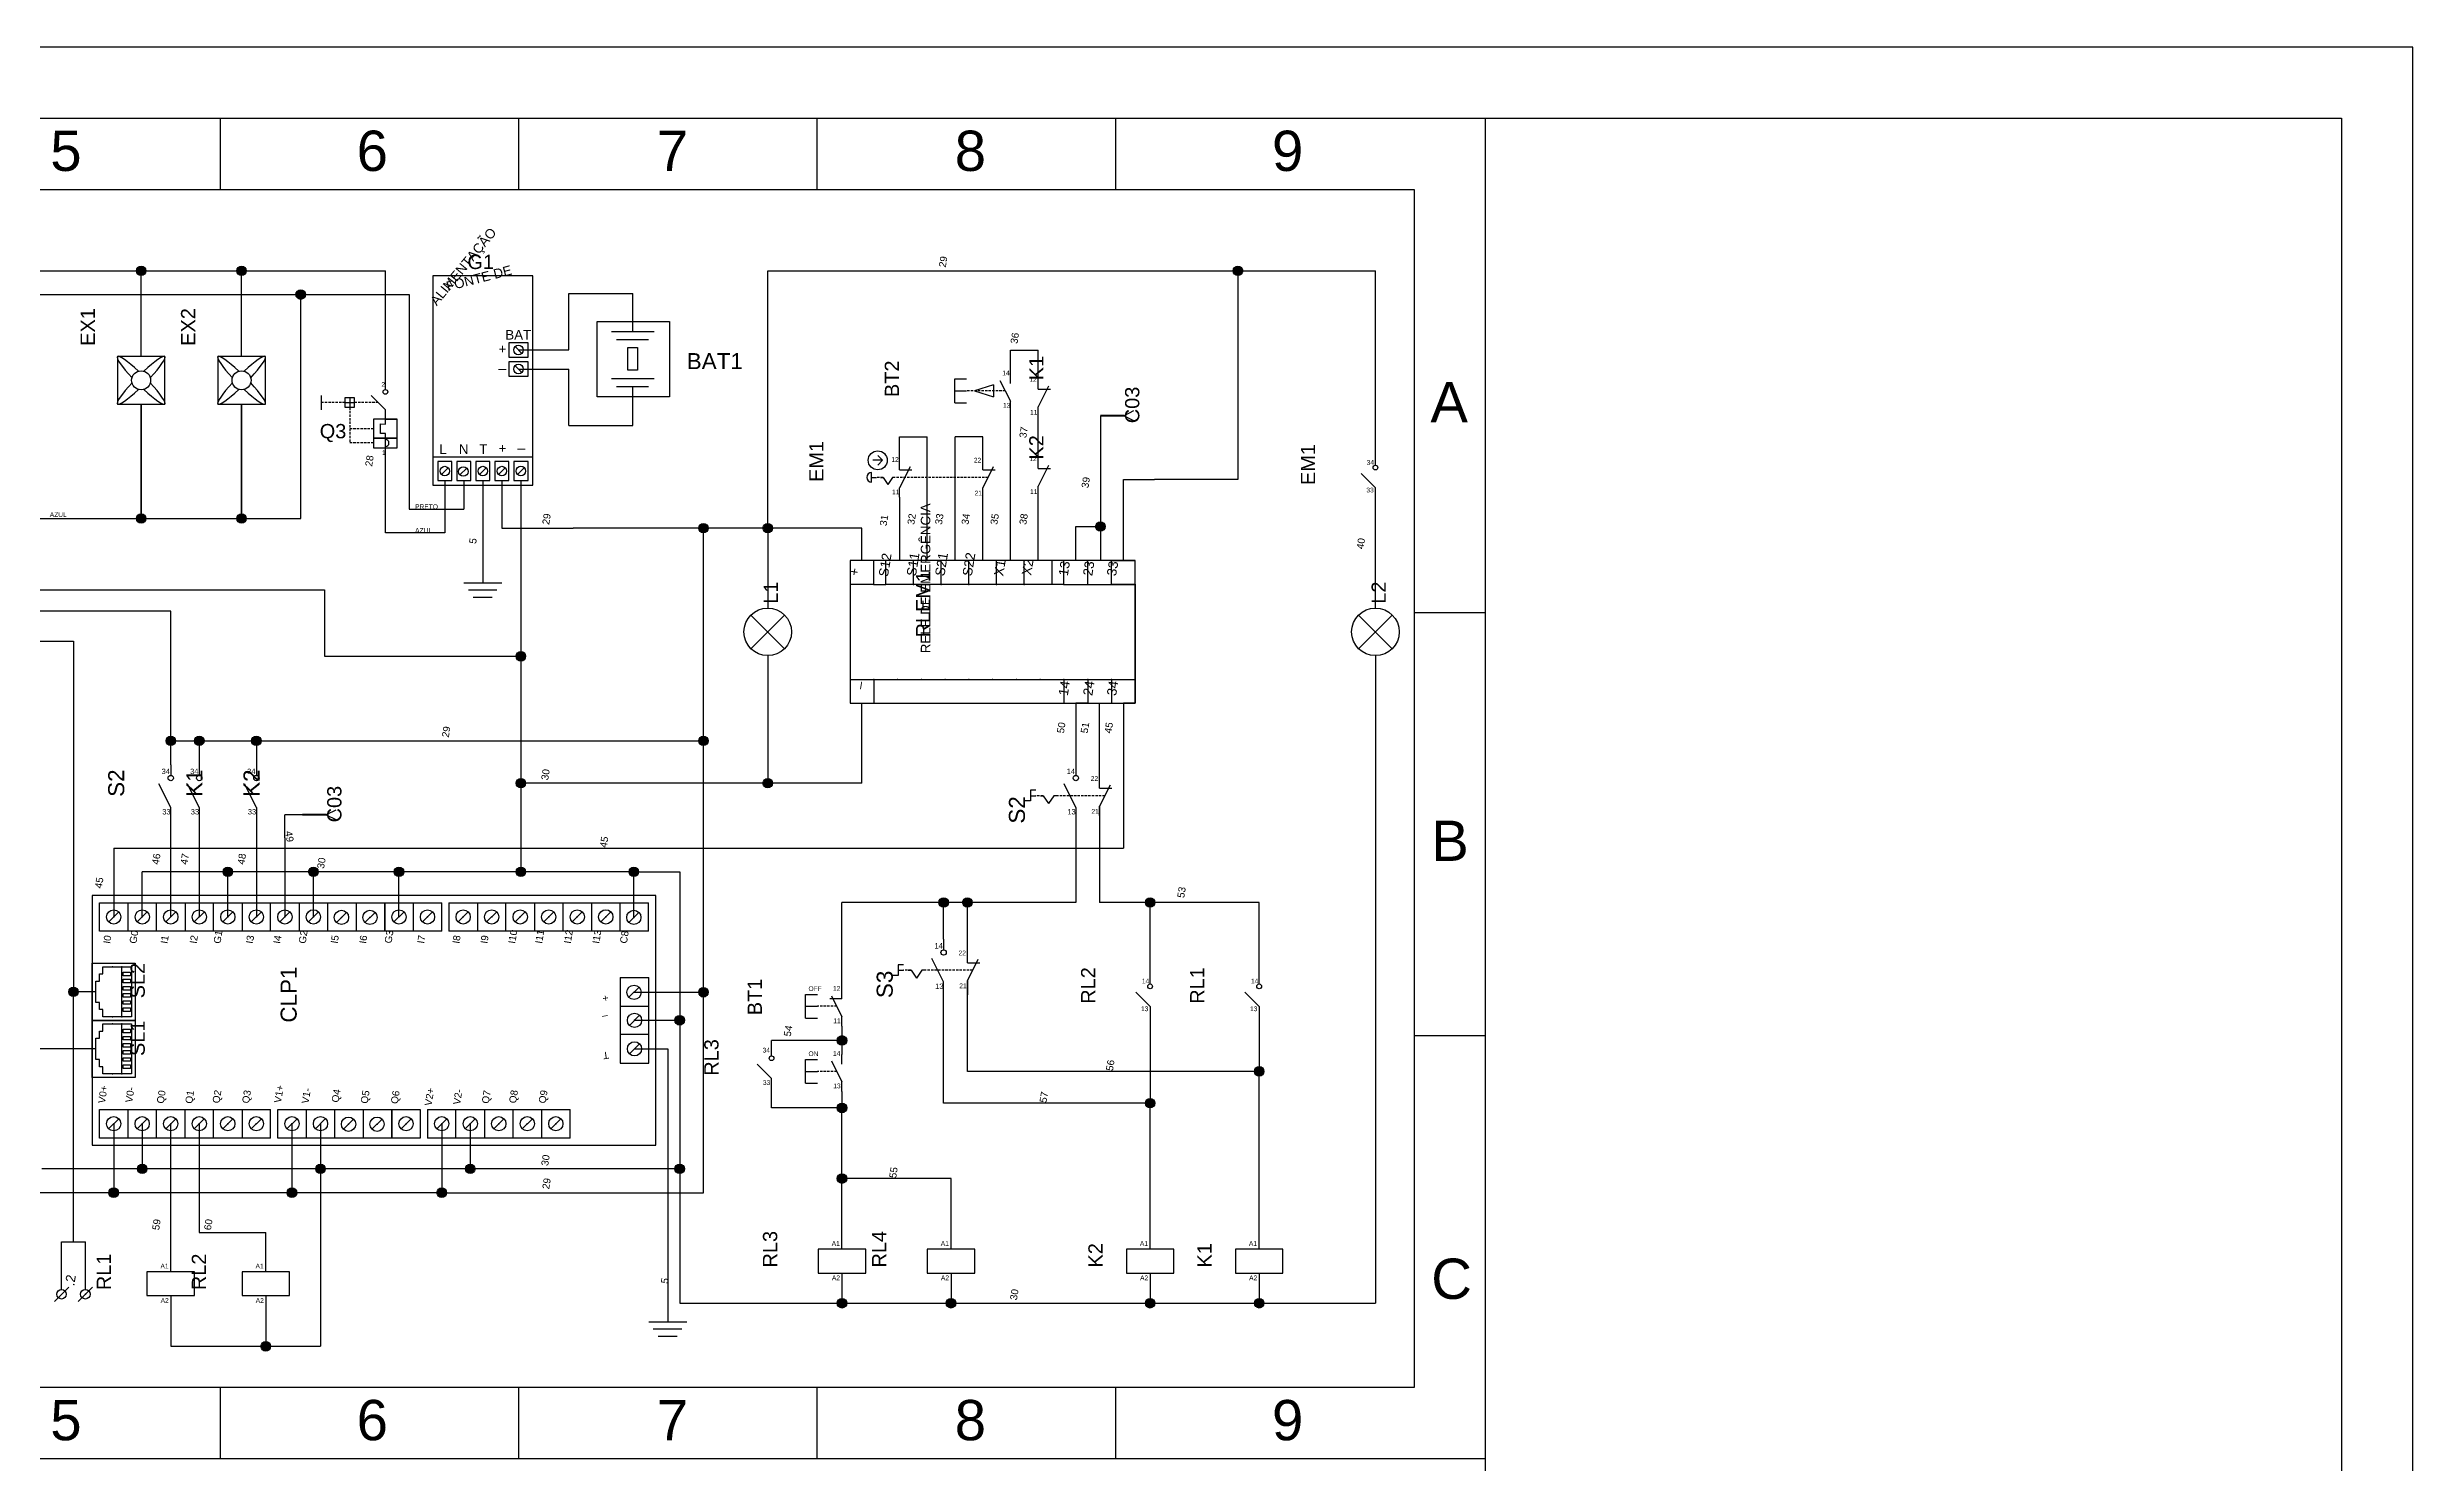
# Model space of a CAD drawing. Header units: millimetres. Extents: x 100 to 940, y 36 to 694.
# Drawn here: x 442.5 to 940, y 396 to 693.9 of the extents above; entities that cross this region are included whole.
import ezdxf
from ezdxf.enums import TextEntityAlignment as Align

# ---------------------------------------------------------------- set-up
doc = ezdxf.new("R2010")
doc.units = ezdxf.units.MM
doc.linetypes.add('DASHED', pattern=[0.75, 0.5, -0.25])
doc.styles.add('Annotative', font='arial.ttf')
doc.styles.add('Notes', font='arial.ttf', dxfattribs={"height": 3})

msp = doc.modelspace()

# ---------------------------------------------------------------- hatches: boundary and pattern name
for points in [[(463.22, 646.92, 1), (461.22, 646.92, 1)], [(484.34, 646.92, 1), (482.34, 646.92, 1)], [(693.91, 646.92, 1), (691.91, 646.92, 1)], [(496.78, 641.92, 1), (494.78, 641.92, 1)], [(463.22, 594.81, 1), (461.22, 594.81, 1)], [(484.34, 594.81, 1), (482.34, 594.81, 1)], [(581.49, 592.8, 1), (579.49, 592.8, 1)], [(595.01, 592.8, 1), (593.01, 592.8, 1)], [(664.98, 593.13, 1), (662.98, 593.13, 1)], [(543.09, 565.83, 1), (541.09, 565.83, 1)], [(469.45, 548.04, 1), (467.45, 548.04, 1)], [(475.45, 548.04, 1), (473.45, 548.04, 1)], [(487.45, 548.04, 1), (485.45, 548.04, 1)], [(581.49, 548.04, 1), (579.49, 548.04, 1)], [(543.09, 539.14, 1), (541.09, 539.14, 1)], [(595.01, 539.14, 1), (593.01, 539.14, 1)], [(481.45, 520.51, 1), (479.45, 520.51, 1)], [(499.45, 520.51, 1), (497.45, 520.51, 1)], [(517.45, 520.51, 1), (515.45, 520.51, 1)], [(543.09, 520.51, 1), (541.09, 520.51, 1)], [(566.85, 520.51, 1), (564.85, 520.51, 1)], [(632.01, 514.06, 1), (630.01, 514.06, 1)], [(637.01, 514.06, 1), (635.01, 514.06, 1)], [(675.44, 514.06, 1), (673.44, 514.06, 1)], [(448.98, 495.26, 1), (446.98, 495.26, 1)], [(581.49, 495.16, 1), (579.49, 495.16, 1)], [(576.49, 489.27, 1), (574.49, 489.27, 1)], [(610.63, 485.04, 1), (608.63, 485.04, 1)], [(698.38, 478.53, 1), (696.38, 478.53, 1)], [(675.44, 471.83, 1), (673.44, 471.83, 1)], [(610.63, 470.83, 1), (608.63, 470.83, 1)], [(463.44, 458.01, 1), (461.44, 458.01, 1)], [(500.94, 458.02, 1), (498.94, 458.02, 1)], [(532.44, 458.01, 1), (530.44, 458.01, 1)], [(576.49, 458.01, 1), (574.49, 458.01, 1)], [(457.44, 453.01, 1), (455.44, 453.01, 1)], [(494.94, 453.01, 1), (492.94, 453.01, 1)], [(526.44, 453.01, 1), (524.44, 453.01, 1)], [(610.63, 455.97, 1), (608.63, 455.97, 1)], [(610.63, 429.75, 1), (608.63, 429.75, 1)], [(633.56, 429.75, 1), (631.56, 429.75, 1)], [(675.44, 429.75, 1), (673.44, 429.75, 1)], [(698.38, 429.75, 1), (696.38, 429.75, 1)], [(489.42, 420.69, 1), (487.42, 420.69, 1)]]:
    msp.add_hatch(color=256).paths.add_polyline_path(points)

# ---------------------------------------------------------------- linework, layer by layer
for p, q in [((478.89, 664), (478.89, 679)), ((541.67, 664), (541.67, 679)), ((604.44, 664), (604.44, 679)), ((667.22, 664), (667.22, 679)), ((745, 115), (745, 679)), ((410.6, 646.92), (513.59, 646.92)), ((462.22, 628.89), (462.22, 646.92)), ((483.34, 628.89), (483.34, 646.92)), ((513.59, 623.95), (513.59, 646.92)), ((594.01, 646.92), (663.98, 646.92)), ((594.01, 592.8), (594.01, 646.92)), ((663.98, 646.92), (721.83, 646.92)), ((721.83, 606.03), (721.83, 646.92)), ((410.6, 641.92), (518.59, 641.92)), ((495.78, 594.81), (495.78, 641.92)), ((518.59, 641.92), (518.59, 596.8)), ((561.14, 634.16), (570.14, 634.16)), ((562.21, 632.47), (568.96, 632.47)), ((542.29, 629.56), (540.88, 630.98)), ((542.29, 625.56), (540.88, 626.97)), ((645.07, 625.22), (645.07, 630.22)), ((645.07, 630.22), (650.9, 630.22)), ((650.9, 624.03), (650.9, 630.22)), ((513.59, 621.95), (513.59, 623.95)), ((513.59, 621.95), (513.59, 623.95)), ((561.14, 624.3), (570.14, 624.3)), ((562.21, 622.62), (568.96, 622.62)), ((633.35, 619.18), (633.35, 624.18)), ((633.35, 624.18), (635.85, 624.18)), ((641.47, 622.93), (637.47, 621.68)), ((641.47, 622.93), (641.47, 620.43)), ((642.86, 623.88), (645.07, 619.47)), ((645.07, 623.22), (645.07, 625.22)), ((645.07, 623.22), (645.07, 625.22)), ((650.9, 622.03), (650.9, 624.03)), ((653.1, 622.68), (650.9, 618.28)), ((650.9, 622.03), (653.48, 622.03)), ((462.22, 594.81), (462.22, 618.89)), ((462.22, 618.89), (462.22, 594.81)), ((483.34, 594.81), (483.34, 618.89)), ((483.34, 618.89), (483.34, 594.81)), ((500.09, 620.71), (500.09, 617.71)), ((505.09, 619.21), (507.09, 619.21)), ((506.09, 620.21), (506.09, 618.21)), ((513.59, 617.71), (510.59, 620.71)), ((513.59, 615.71), (513.59, 617.71)), ((633.35, 621.68), (635.85, 621.68)), ((633.35, 619.18), (635.85, 619.18)), ((637.47, 621.68), (641.47, 620.43)), ((645.07, 617.47), (645.07, 619.47)), ((645.07, 585.97), (645.07, 617.47)), ((650.9, 607.34), (650.9, 618.28)), ((670.96, 617.45), (668.96, 616.45)), ((512.59, 612.71), (512.59, 614.71)), ((512.59, 614.71), (513.59, 614.7)), ((513.59, 612.71), (512.59, 612.71)), ((513.59, 614.7), (513.59, 615.71)), ((513.59, 615.71), (516.09, 615.71)), ((513.59, 611.71), (513.59, 612.71)), ((621.73, 607.03), (621.73, 612.03)), ((621.73, 612.03), (627.57, 612.03)), ((627.57, 585.97), (627.57, 612.03)), ((633.4, 585.97), (633.4, 612.03)), ((639.23, 612.03), (633.4, 612.03)), ((639.23, 607.03), (639.23, 612.03)), ((668.96, 616.45), (670.96, 615.45)), ((513.59, 609.71), (513.59, 611.71)), ((513.59, 607.71), (513.59, 609.71)), ((513.59, 591.8), (513.59, 607.71)), ((523.59, 607.8), (544.59, 607.8)), ((618.15, 607.06), (616.15, 607.06)), ((618.15, 607.06), (617.15, 608.06)), ((618.15, 607.06), (617.15, 606.06)), ((621.73, 605.03), (621.73, 607.03)), ((621.73, 605.03), (621.73, 607.03)), ((639.23, 605.03), (639.23, 607.03)), ((650.9, 605.34), (650.9, 607.34)), ((525.38, 604.1), (526.79, 605.51)), ((526.09, 602.8), (526.09, 591.8)), ((527.59, 602.8), (527.59, 603.8)), ((529.28, 603.99), (530.69, 605.4)), ((530.09, 602.8), (530.09, 596.8)), ((533.38, 604.1), (534.79, 605.51)), ((534.09, 602.8), (534.09, 581.3)), ((537.38, 604.1), (538.79, 605.51)), ((538.09, 602.8), (538.09, 592.8)), ((541.38, 604.1), (542.8, 605.51)), ((542.09, 602.8), (542.09, 549.14)), ((615.86, 602.48), (615.86, 604.48)), ((615.86, 603.48), (616.86, 603.48)), ((617.76, 603.48), (618.26, 603.48)), ((618.26, 603.48), (619.26, 601.98)), ((620.26, 603.48), (619.26, 601.98)), ((620.76, 603.48), (620.26, 603.48)), ((623.94, 605.69), (621.73, 601.28)), ((621.73, 605.03), (624.32, 605.03)), ((641.44, 605.69), (639.23, 601.28)), ((639.23, 605.03), (641.82, 605.03)), ((653.1, 606), (650.9, 601.59)), ((650.9, 605.34), (653.48, 605.34)), ((721.83, 601.28), (718.83, 604.28)), ((621.73, 599.28), (621.73, 601.28)), ((621.73, 599.28), (621.73, 585.97)), ((639.23, 599.28), (639.23, 601.28)), ((639.23, 585.97), (639.23, 601.28)), ((650.9, 585.97), (650.9, 601.59)), ((650.9, 599.59), (650.9, 601.59)), ((721.83, 575.97), (721.83, 601.28)), ((437.11, 594.81), (495.78, 594.81)), ((518.59, 596.8), (530.09, 596.8)), ((538.09, 592.8), (553.09, 592.8)), ((613.82, 592.8), (553.09, 592.8)), ((580.49, 453.01), (580.49, 592.8)), ((594.01, 592.8), (594.01, 575.97)), ((613.82, 585.97), (613.82, 592.8)), ((658.82, 585.97), (658.82, 593.13)), ((658.82, 593.13), (663.82, 593.13)), ((526.09, 591.8), (513.59, 591.8)), ((616.32, 585.97), (611.32, 585.97)), ((616.32, 580.97), (616.32, 585.97)), ((618.82, 580.97), (618.82, 585.97)), ((624.65, 580.97), (624.65, 585.97)), ((630.48, 580.97), (630.48, 585.97)), ((636.32, 580.97), (636.32, 585.97)), ((642.15, 580.97), (642.15, 585.97)), ((647.98, 580.97), (647.98, 585.97)), ((653.82, 580.97), (653.82, 585.97)), ((656.32, 580.97), (656.32, 585.97)), ((661.32, 580.97), (661.32, 585.97)), ((666.32, 580.97), (666.32, 585.97)), ((671.32, 580.97), (671.32, 585.97)), ((530.09, 581.3), (538.09, 581.3)), ((531.04, 579.8), (537.04, 579.8)), ((532.05, 578.3), (536.05, 578.3)), ((616.32, 580.97), (611.32, 580.97)), ((616.32, 580.97), (618.82, 580.97)), ((618.82, 580.97), (618.82, 580.97)), ((653.82, 580.97), (618.82, 580.97)), ((656.32, 580.97), (653.82, 580.97)), ((653.82, 580.97), (653.82, 580.97)), ((656.32, 580.97), (671.32, 580.97)), ((671.32, 580.97), (666.32, 580.97)), ((671.32, 580.97), (671.32, 560.97)), ((597.54, 574.5), (590.47, 567.43)), ((590.47, 574.5), (597.54, 567.43)), ((725.37, 574.5), (718.3, 567.43)), ((718.3, 574.5), (725.37, 567.43)), ((745, 575), (730, 575)), ((594.01, 565.97), (594.01, 539.14)), ((721.83, 565.97), (721.83, 429.75)), ((611.32, 560.97), (671.32, 560.97)), ((616.32, 560.97), (616.32, 555.97)), ((656.32, 560.97), (656.32, 555.97)), ((661.32, 560.97), (661.32, 555.97)), ((666.32, 560.97), (666.32, 555.97)), ((671.32, 560.97), (671.32, 555.97)), ((611.32, 555.97), (616.32, 555.97)), ((613.82, 539.14), (613.82, 555.97)), ((656.32, 555.97), (661.32, 555.97)), ((661.32, 555.97), (658.82, 555.97)), ((658.82, 555.97), (658.82, 540.79)), ((661.32, 555.97), (666.32, 555.97)), ((666.32, 555.97), (671.32, 555.97)), ((671.32, 555.97), (668.82, 555.97)), ((668.82, 555.97), (668.82, 525.51)), ((468.45, 543.04), (468.45, 548.04)), ((468.45, 548.04), (580.49, 548.04)), ((474.45, 548.04), (474.45, 540.79)), ((474.45, 548.04), (474.45, 540.79)), ((486.45, 548.04), (486.45, 540.79)), ((486.45, 548.04), (486.45, 540.79)), ((542.09, 549.14), (542.09, 520.51)), ((468.45, 543.04), (468.45, 540.79)), ((468.45, 543.04), (468.45, 540.79)), ((658.82, 543.04), (658.82, 540.79)), ((658.82, 543.04), (658.82, 540.79)), ((468.45, 534.04), (465.97, 539)), ((474.45, 534.04), (471.97, 539)), ((486.45, 534.04), (483.97, 539)), ((613.82, 539.14), (542.09, 539.14)), ((650.38, 537.65), (649.26, 537.65)), ((649.26, 537.65), (649.26, 535.4)), ((658.82, 534.04), (656.34, 539)), ((663.82, 538.07), (663.82, 540.07)), ((666.02, 538.73), (663.82, 534.32)), ((663.82, 538.07), (666.4, 538.07)), ((468.45, 511.01), (468.45, 534.04)), ((474.45, 534.04), (474.45, 511.01)), ((486.45, 534.04), (486.45, 511.01)), ((496.16, 532.48), (492.45, 532.48)), ((503.14, 533.48), (501.14, 532.48)), ((501.14, 532.48), (503.14, 531.48)), ((649.26, 535.4), (648.13, 535.4)), ((649.26, 536.52), (650.38, 536.52)), ((651.39, 536.52), (651.95, 536.52)), ((651.95, 536.52), (653.08, 534.84)), ((654.2, 536.52), (653.08, 534.84)), ((654.77, 536.52), (654.2, 536.52)), ((663.82, 532.32), (663.82, 534.32)), ((663.82, 534.32), (663.82, 531.32)), ((492.45, 527.64), (492.45, 511.01)), ((456.45, 525.51), (456.45, 511.01)), ((456.45, 525.51), (668.82, 525.51)), ((565.85, 520.51), (462.45, 520.51)), ((462.45, 511.01), (462.45, 520.51)), ((480.45, 511.01), (480.45, 520.51)), ((498.45, 511.02), (498.45, 520.51)), ((516.45, 511.01), (516.45, 520.51)), ((516.45, 511.01), (516.45, 520.51)), ((565.85, 510.91), (565.85, 520.51)), ((565.85, 520.51), (575.49, 520.51)), ((575.49, 520.51), (575.49, 458.01)), ((453.45, 514.01), (513.45, 514.01)), ((453.45, 508.01), (453.45, 514.01)), ((459.45, 514.01), (459.45, 508.01)), ((465.45, 508.01), (465.45, 514.01)), ((471.45, 514.01), (471.45, 508.01)), ((477.45, 508.01), (477.45, 514.01)), ((483.45, 514.01), (483.45, 508.01)), ((489.45, 508.01), (489.45, 514.01)), ((495.45, 514.01), (495.45, 508.01)), ((501.45, 508.01), (501.45, 514.01)), ((507.45, 514.01), (507.45, 508.01)), ((513.45, 514.01), (513.45, 508.01)), ((513.45, 514.01), (525.45, 514.01)), ((513.45, 508.01), (513.45, 514.01)), ((519.45, 514.01), (519.45, 508.01)), ((525.45, 508.01), (525.45, 514.01)), ((526.95, 514.01), (568.95, 514.01)), ((526.95, 514.01), (526.95, 508.01)), ((532.95, 514.01), (532.95, 508.01)), ((538.95, 508.01), (538.95, 514.01)), ((544.95, 514.01), (544.95, 508.01)), ((550.95, 508.01), (550.95, 514.01)), ((556.95, 514.01), (556.95, 508.01)), ((562.95, 508.01), (562.95, 514.01)), ((568.95, 508.01), (568.95, 514.01)), ((513.45, 508.01), (453.45, 508.01)), ((455.39, 509.95), (457.51, 512.07)), ((461.39, 509.95), (463.51, 512.07)), ((467.39, 509.95), (469.51, 512.07)), ((473.39, 509.95), (475.51, 512.07)), ((479.39, 509.95), (481.51, 512.07)), ((485.39, 509.95), (487.51, 512.07)), ((491.39, 509.95), (493.51, 512.07)), ((497.39, 509.96), (499.51, 512.08)), ((503.29, 509.85), (505.41, 511.97)), ((509.29, 509.85), (511.41, 511.97)), ((525.45, 508.01), (513.45, 508.01)), ((515.39, 509.95), (517.51, 512.07)), ((521.39, 509.95), (523.51, 512.07)), ((568.95, 508.01), (526.95, 508.01)), ((528.89, 509.95), (531.01, 512.07)), ((534.89, 509.95), (537.01, 512.07)), ((540.89, 509.95), (543.01, 512.07)), ((546.89, 509.95), (549.01, 512.07)), ((552.89, 509.95), (555.01, 512.07)), ((558.89, 509.96), (561.01, 512.08)), ((564.79, 509.85), (566.91, 511.97)), ((631.01, 506.34), (631.01, 504.09)), ((631.01, 506.34), (631.01, 504.09)), ((636.01, 501.37), (636.01, 503.37)), ((453.44, 497.51), (453.44, 499.01)), ((453.44, 499.01), (454.19, 499.01)), ((454.19, 499.01), (454.19, 500.51)), ((454.19, 500.51), (460.19, 500.51)), ((458.19, 490.01), (458.19, 500.51)), ((460.19, 500.51), (460.19, 490.01)), ((562.99, 498.26), (562.99, 480.26)), ((562.99, 498.26), (568.99, 498.26)), ((568.99, 480.26), (568.99, 498.26)), ((621.45, 498.7), (620.33, 498.7)), ((622.58, 500.95), (621.45, 500.95)), ((621.45, 500.95), (621.45, 498.7)), ((621.45, 499.82), (622.58, 499.82)), ((623.58, 499.82), (624.15, 499.82)), ((624.15, 499.82), (625.27, 498.14)), ((626.4, 499.82), (625.27, 498.14)), ((626.96, 499.82), (626.4, 499.82)), ((631.01, 497.34), (628.53, 502.3)), ((638.21, 502.03), (636.01, 497.62)), ((636.01, 501.37), (638.59, 501.37)), ((636.01, 497.62), (636.01, 494.62)), ((636.01, 495.62), (636.01, 497.62)), ((452.69, 493.01), (452.69, 497.51)), ((452.69, 497.51), (453.44, 497.51)), ((453.44, 493.01), (452.69, 493.01)), ((453.44, 491.51), (453.44, 493.01)), ((564.82, 494.1), (566.95, 496.22)), ((565.89, 495.16), (580.49, 495.16)), ((601.97, 489.72), (601.97, 494.72)), ((601.97, 494.72), (604.47, 494.72)), ((609.63, 493.77), (607.04, 493.77)), ((607.42, 494.42), (609.63, 490.02)), ((609.63, 493.77), (609.63, 495.77)), ((609.63, 493.77), (609.63, 495.77)), ((674.44, 492.16), (671.44, 495.16)), ((697.38, 492.16), (694.38, 495.16)), ((454.19, 491.51), (453.44, 491.51)), ((454.19, 490.01), (454.19, 491.51)), ((460.19, 490.01), (454.19, 490.01)), ((454.19, 487.01), (454.19, 488.51)), ((454.19, 488.51), (460.19, 488.51)), ((458.19, 478.01), (458.19, 488.51)), ((460.19, 488.51), (460.19, 478.01)), ((562.99, 492.26), (568.99, 492.26)), ((564.93, 488.21), (567.05, 490.33)), ((565.99, 489.27), (575.49, 489.27)), ((601.97, 492.22), (604.47, 492.22)), ((601.97, 489.72), (604.47, 489.72)), ((609.63, 488.02), (609.63, 490.02)), ((609.63, 488.02), (609.63, 482.07)), ((452.69, 481.01), (452.69, 485.51)), ((452.69, 485.51), (453.44, 485.51)), ((453.44, 485.51), (453.44, 487.01)), ((453.44, 487.01), (454.19, 487.01)), ((568.99, 486.26), (562.99, 486.26)), ((564.93, 482.2), (567.05, 484.32)), ((565.99, 483.26), (572.99, 483.26)), ((609.63, 485.04), (594.82, 485.04)), ((594.82, 481.78), (594.82, 485.04)), ((745, 486), (730, 486)), ((453.44, 481.01), (452.69, 481.01)), ((453.44, 479.51), (453.44, 481.01)), ((454.19, 479.51), (453.44, 479.51)), ((454.19, 478.01), (454.19, 479.51)), ((460.19, 478.01), (454.19, 478.01)), ((562.99, 480.26), (568.99, 480.26)), ((594.82, 477.03), (591.82, 480.03)), ((601.97, 476.03), (601.97, 481.03)), ((601.97, 481.03), (604.47, 481.03)), ((601.97, 478.53), (604.47, 478.53)), ((607.42, 480.73), (609.63, 476.32)), ((609.63, 480.07), (609.63, 482.07)), ((609.63, 480.07), (609.63, 482.07)), ((594.82, 470.83), (594.82, 477.03)), ((601.97, 476.03), (604.47, 476.03)), ((609.63, 474.32), (609.63, 476.32)), ((609.63, 474.32), (609.63, 470.83)), ((453.44, 470.51), (489.44, 470.51)), ((453.44, 464.51), (453.44, 470.51)), ((455.38, 466.45), (457.5, 468.57)), ((459.44, 470.51), (459.44, 464.51)), ((461.38, 466.45), (463.5, 468.57)), ((465.44, 464.51), (465.44, 470.51)), ((467.38, 466.45), (469.5, 468.57)), ((471.44, 470.51), (471.44, 464.51)), ((473.38, 466.45), (475.5, 468.57)), ((477.44, 464.51), (477.44, 470.51)), ((479.38, 466.45), (481.5, 468.57)), ((483.44, 470.51), (483.44, 464.51)), ((485.38, 466.45), (487.5, 468.57)), ((489.44, 464.51), (489.44, 470.51)), ((490.94, 470.51), (514.94, 470.51)), ((490.94, 464.51), (490.94, 470.51)), ((492.88, 466.45), (495, 468.57)), ((496.94, 470.51), (496.94, 464.51)), ((498.88, 466.46), (501, 468.58)), ((502.94, 464.51), (502.94, 470.51)), ((504.77, 466.35), (506.9, 468.47)), ((508.94, 470.51), (508.94, 464.51)), ((510.77, 466.35), (512.9, 468.47)), ((514.94, 470.51), (514.94, 464.51)), ((514.94, 470.51), (520.94, 470.51)), ((514.94, 464.51), (514.94, 470.51)), ((516.88, 466.45), (519, 468.57)), ((520.94, 470.51), (520.94, 464.51)), ((522.44, 470.51), (552.44, 470.51)), ((522.44, 470.51), (522.44, 464.51)), ((524.38, 466.45), (526.5, 468.57)), ((528.44, 464.51), (528.44, 470.51)), ((530.38, 466.45), (532.5, 468.57)), ((534.44, 470.51), (534.44, 464.51)), ((536.38, 466.45), (538.5, 468.57)), ((540.44, 464.51), (540.44, 470.51)), ((542.38, 466.45), (544.5, 468.57)), ((546.44, 470.51), (546.44, 464.51)), ((548.38, 466.45), (550.5, 468.57)), ((552.44, 464.51), (552.44, 470.51)), ((609.63, 470.83), (594.82, 470.83)), ((609.63, 441.11), (609.63, 470.83)), ((489.44, 464.51), (453.44, 464.51)), ((456.44, 467.51), (456.44, 453.01)), ((462.44, 467.51), (462.44, 458.01)), ((468.44, 444.66), (468.44, 467.51)), ((474.44, 467.51), (474.44, 444.66)), ((514.94, 464.51), (490.94, 464.51)), ((493.94, 467.51), (493.94, 453.01)), ((499.94, 467.52), (499.94, 458.02)), ((520.94, 464.51), (514.94, 464.51)), ((552.44, 464.51), (522.44, 464.51)), ((525.44, 467.51), (525.44, 453.01)), ((531.44, 467.51), (531.44, 458.01)), ((575.49, 458.01), (441.36, 458.01)), ((499.94, 458.02), (499.94, 420.69)), ((575.49, 458.01), (575.49, 429.75)), ((525.44, 453.01), (432.71, 453.01)), ((525.44, 453.01), (580.49, 453.01)), ((468.44, 436.35), (468.44, 444.66)), ((474.44, 444.66), (488.44, 444.66)), ((480.44, 444.66), (480.44, 444.66)), ((488.44, 436.35), (488.44, 444.66)), ((445.48, 432.64), (445.48, 442.64)), ((445.48, 442.64), (450.48, 442.64)), ((450.48, 432.64), (450.48, 442.64)), ((443.98, 430.14), (446.98, 433.14)), ((448.98, 430.14), (451.98, 433.14)), ((609.63, 436.11), (609.63, 429.75)), ((632.56, 436.11), (632.56, 429.75)), ((674.44, 436.11), (674.44, 429.75)), ((697.38, 436.11), (697.38, 429.75)), ((468.44, 431.35), (468.44, 420.69)), ((488.44, 431.35), (488.44, 420.69)), ((575.49, 429.75), (721.83, 429.75)), ((568.99, 425.84), (576.99, 425.84)), ((569.94, 424.34), (575.94, 424.34)), ((468.44, 420.69), (496.44, 420.69)), ((496.44, 420.69), (499.94, 420.69)), ((570.95, 422.84), (574.95, 422.84)), ((730, 412), (165, 412)), ((478.89, 397), (478.89, 412)), ((541.67, 397), (541.67, 412)), ((604.44, 397), (604.44, 412)), ((667.22, 397), (667.22, 412)), ((745, 397), (730, 397))]:
    msp.add_line(p, q)
at = {"lineweight": 30}
for p, q in [((692.91, 646.92), (692.91, 603.01)), ((552.17, 630.27), (552.17, 642.14)), ((552.17, 642.14), (565.64, 642.14)), ((565.64, 634.16), (565.64, 642.14)), ((541.58, 630.27), (552.17, 630.27)), ((541.59, 626.27), (552.17, 626.27)), ((552.17, 614.39), (552.17, 626.27)), ((565.64, 614.39), (565.64, 622.37)), ((552.17, 614.39), (565.64, 614.39)), ((663.98, 616.45), (663.98, 585.97)), ((668.82, 585.97), (668.82, 603.01)), ((668.82, 603.01), (675.33, 603.01)), ((692.91, 603.01), (675.33, 603.01)), ((666.32, 585.97), (671.32, 585.97)), ((404.01, 579.8), (500.76, 579.8)), ((500.76, 579.8), (500.76, 565.83)), ((468.45, 575.35), (334.69, 575.35)), ((468.45, 548.04), (468.45, 575.35)), ((318.89, 569), (447.98, 569)), ((447.98, 569), (447.98, 495.26)), ((500.76, 565.83), (542.09, 565.83)), ((663.82, 540.07), (663.82, 555.97)), ((492.45, 527.64), (492.45, 532.48)), ((658.82, 534.04), (658.82, 514.06)), ((663.82, 531.32), (663.82, 514.06)), ((609.63, 495.77), (609.63, 514.06)), ((658.82, 514.06), (609.63, 514.06)), ((631.01, 506.34), (631.01, 514.06)), ((636.01, 503.37), (636.01, 514.06)), ((697.38, 514.06), (663.82, 514.06)), ((674.44, 496.91), (674.44, 514.06)), ((697.38, 496.91), (697.38, 514.06)), ((452.69, 495.26), (447.98, 495.26)), ((447.98, 442.64), (447.98, 495.26)), ((631.01, 471.83), (631.01, 497.34)), ((636.01, 478.53), (636.01, 495.62)), ((674.44, 492.16), (674.44, 471.83)), ((697.38, 492.16), (697.38, 478.53)), ((452.69, 483.26), (349.38, 483.26)), ((570.49, 483.26), (572.99, 483.26)), ((572.99, 483.26), (572.99, 425.84)), ((697.38, 478.53), (636.01, 478.53)), ((697.38, 441.11), (697.38, 478.53)), ((674.44, 471.83), (631.01, 471.83)), ((674.44, 441.11), (674.44, 471.83)), ((632.56, 455.97), (609.63, 455.97)), ((632.56, 441.11), (632.56, 455.97))]:
    msp.add_line(p, q, dxfattribs=at)
at = {"linetype": 'DASHED'}
for p, q in [((505.09, 619.21), (500.09, 619.21)), ((506.09, 618.21), (506.09, 610.71)), ((512.09, 619.21), (507.09, 619.21)), ((643.97, 621.68), (635.85, 621.68)), ((511.09, 613.71), (506.09, 613.71)), ((511.09, 610.71), (506.09, 610.71)), ((618.26, 603.48), (616.86, 603.48)), ((640.34, 603.48), (620.76, 603.48)), ((651.95, 536.52), (650.38, 536.52)), ((664.92, 536.52), (654.77, 536.52)), ((624.15, 499.82), (622.58, 499.82)), ((637.11, 499.82), (626.96, 499.82)), ((608.52, 492.22), (604.47, 492.22)), ((608.52, 478.53), (604.47, 478.53))]:
    msp.add_line(p, q, dxfattribs=at)
at = {"lineweight": 50}
for p, q in [((668.96, 616.45), (663.98, 616.45)), ((501.14, 532.48), (496.16, 532.48))]:
    msp.add_line(p, q, dxfattribs=at)
for points in [[(100, 100), (940, 100), (940, 693.94), (100, 693.94)], [(150, 679), (925, 679), (925, 115), (150, 115)], [(523.59, 601.8), (544.59, 601.8), (544.59, 645.84), (523.59, 645.84)], [(558.15, 636.29), (573.33, 636.29), (573.33, 620.42), (558.15, 620.42)], [(457.22, 618.89), (467.22, 618.89), (467.22, 628.89), (457.22, 628.89)], [(478.34, 618.89), (488.34, 618.89), (488.34, 628.89), (478.34, 628.89)], [(543.59, 628.77), (543.59, 631.77), (539.59, 631.77), (539.59, 628.77)], [(543.59, 624.77), (543.59, 627.77), (539.59, 627.77), (539.59, 624.77)], [(564.56, 630.77), (566.62, 630.77), (566.62, 625.99), (564.56, 625.99)], [(505.09, 618.21), (507.09, 618.21), (507.09, 620.21), (505.09, 620.21)], [(511.09, 611.71), (516.09, 611.71), (516.09, 615.7), (511.09, 615.71)], [(511.09, 609.71), (516.09, 609.71), (516.09, 611.71), (511.09, 611.71)], [(524.59, 602.8), (527.59, 602.8), (527.59, 606.8), (524.59, 606.8)], [(528.59, 602.8), (531.59, 602.8), (531.59, 606.8), (528.59, 606.8)], [(532.59, 602.8), (535.59, 602.8), (535.59, 606.8), (532.59, 606.8)], [(536.59, 602.8), (539.59, 602.8), (539.59, 606.8), (536.59, 606.8)], [(540.59, 602.8), (543.59, 602.8), (543.59, 606.8), (540.59, 606.8)], [(611.32, 555.97), (671.32, 555.97), (671.32, 585.97), (611.32, 585.97)], [(451.94, 463.01), (570.49, 463.01), (570.49, 515.51), (451.94, 515.51)], [(451.94, 489.26), (451.94, 501.26), (460.94, 501.26), (460.94, 489.26)], [(458.47, 498.64), (458.47, 499.39), (459.97, 499.39), (459.97, 498.64)], [(458.47, 497.14), (458.47, 497.89), (459.97, 497.89), (459.97, 497.14)], [(458.47, 497.14), (458.47, 497.89), (459.97, 497.89), (459.97, 497.14)], [(458.47, 495.64), (458.47, 496.39), (459.97, 496.39), (459.97, 495.64)], [(458.47, 495.64), (458.47, 496.39), (459.97, 496.39), (459.97, 495.64)], [(458.47, 495.64), (458.47, 496.39), (459.97, 496.39), (459.97, 495.64)], [(458.47, 494.14), (458.47, 494.89), (459.97, 494.89), (459.97, 494.14)], [(458.47, 494.14), (458.47, 494.89), (459.97, 494.89), (459.97, 494.14)], [(458.47, 494.14), (458.47, 494.89), (459.97, 494.89), (459.97, 494.14)], [(458.47, 494.14), (458.47, 494.89), (459.97, 494.89), (459.97, 494.14)], [(458.47, 492.64), (458.47, 493.39), (459.97, 493.39), (459.97, 492.64)], [(458.47, 492.64), (458.47, 493.39), (459.97, 493.39), (459.97, 492.64)], [(458.47, 492.64), (458.47, 493.39), (459.97, 493.39), (459.97, 492.64)], [(451.94, 477.26), (451.94, 489.26), (460.94, 489.26), (460.94, 477.26)], [(458.47, 491.14), (458.47, 491.89), (459.97, 491.89), (459.97, 491.14)], [(458.47, 491.14), (458.47, 491.89), (459.97, 491.89), (459.97, 491.14)], [(458.47, 486.64), (458.47, 487.39), (459.97, 487.39), (459.97, 486.64)], [(458.47, 485.14), (458.47, 485.89), (459.97, 485.89), (459.97, 485.14)], [(458.47, 485.14), (458.47, 485.89), (459.97, 485.89), (459.97, 485.14)], [(458.47, 483.64), (458.47, 484.39), (459.97, 484.39), (459.97, 483.64)], [(458.47, 483.64), (458.47, 484.39), (459.97, 484.39), (459.97, 483.64)], [(458.47, 483.64), (458.47, 484.39), (459.97, 484.39), (459.97, 483.64)], [(458.47, 482.14), (458.47, 482.89), (459.97, 482.89), (459.97, 482.14)], [(458.47, 482.14), (458.47, 482.89), (459.97, 482.89), (459.97, 482.14)], [(458.47, 482.14), (458.47, 482.89), (459.97, 482.89), (459.97, 482.14)], [(458.47, 482.14), (458.47, 482.89), (459.97, 482.89), (459.97, 482.14)], [(458.47, 480.64), (458.47, 481.39), (459.97, 481.39), (459.97, 480.64)], [(458.47, 480.64), (458.47, 481.39), (459.97, 481.39), (459.97, 480.64)], [(458.47, 480.64), (458.47, 481.39), (459.97, 481.39), (459.97, 480.64)], [(458.47, 479.14), (458.47, 479.89), (459.97, 479.89), (459.97, 479.14)], [(458.47, 479.14), (458.47, 479.89), (459.97, 479.89), (459.97, 479.14)], [(604.63, 436.11), (614.63, 436.11), (614.63, 441.11), (604.63, 441.11)], [(627.56, 436.11), (637.56, 436.11), (637.56, 441.11), (627.56, 441.11)], [(669.44, 436.11), (679.44, 436.11), (679.44, 441.11), (669.44, 441.11)], [(692.38, 436.11), (702.38, 436.11), (702.38, 441.11), (692.38, 441.11)], [(463.44, 431.35), (473.44, 431.35), (473.44, 436.35), (463.44, 436.35)], [(483.44, 431.35), (493.44, 431.35), (493.44, 436.35), (483.44, 436.35)]]:
    msp.add_lwpolyline(points, close=True)
for points in [[(165, 412), (165, 664), (730, 664), (730, 412)], [(730, 397), (165, 397)]]:
    msp.add_lwpolyline(points)
for centre, radius in [((462.22, 646.92), 1), ((483.34, 646.92), 1), ((692.91, 646.92), 1), ((495.78, 641.92), 1), ((541.58, 630.27), 1), ((541.59, 626.27), 1), ((462.22, 623.89), 2), ((483.34, 623.89), 2), ((513.59, 621.45), 0.5), ((617.15, 607.06), 2), ((526.09, 604.8), 1), ((529.98, 604.7), 1), ((534.09, 604.8), 1), ((538.09, 604.8), 1), ((542.09, 604.81), 1), ((721.83, 605.53), 0.5), ((462.22, 594.81), 1), ((483.34, 594.81), 1), ((580.49, 592.8), 1), ((594.01, 592.8), 1), ((663.98, 593.13), 1), ((594.01, 570.97), 5), ((721.83, 570.97), 5), ((542.09, 565.83), 1), ((468.45, 548.04), 1), ((474.45, 548.04), 1), ((486.45, 548.04), 1), ((580.49, 548.04), 1), ((468.45, 540.23), 0.562), ((474.45, 540.23), 0.562), ((486.45, 540.23), 0.562), ((542.09, 539.14), 1), ((594.01, 539.14), 1), ((658.82, 540.23), 0.562), ((480.45, 520.51), 1), ((498.45, 520.51), 1), ((516.45, 520.51), 1), ((542.09, 520.51), 1), ((565.85, 520.51), 1), ((456.45, 511.01), 1.5), ((462.45, 511.01), 1.5), ((468.45, 511.01), 1.5), ((474.45, 511.01), 1.5), ((480.45, 511.01), 1.5), ((486.45, 511.01), 1.5), ((492.45, 511.01), 1.5), ((498.45, 511.02), 1.5), ((516.45, 511.01), 1.5), ((522.45, 511.01), 1.5), ((529.95, 511.01), 1.5), ((535.95, 511.01), 1.5), ((541.95, 511.01), 1.5), ((547.95, 511.01), 1.5), ((553.95, 511.01), 1.5), ((559.95, 511.02), 1.5), ((631.01, 514.06), 1), ((636.01, 514.06), 1), ((674.44, 514.06), 1), ((504.35, 510.91), 1.5), ((510.35, 510.91), 1.5), ((565.85, 510.91), 1.5), ((631.01, 503.53), 0.562), ((447.98, 495.26), 1), ((565.89, 495.16), 1.5), ((580.49, 495.16), 1), ((674.44, 496.41), 0.5), ((697.38, 496.41), 0.5), ((565.99, 489.27), 1.5), ((575.49, 489.27), 1), ((565.99, 483.26), 1.5), ((609.63, 485.04), 1), ((594.82, 481.28), 0.5), ((697.38, 478.53), 1), ((674.44, 471.83), 1), ((456.44, 467.51), 1.5), ((462.44, 467.51), 1.5), ((468.44, 467.51), 1.5), ((474.44, 467.51), 1.5), ((480.44, 467.51), 1.5), ((486.44, 467.51), 1.5), ((493.94, 467.51), 1.5), ((499.94, 467.52), 1.5), ((505.84, 467.41), 1.5), ((511.84, 467.41), 1.5), ((517.94, 467.51), 1.5), ((525.44, 467.51), 1.5), ((531.44, 467.51), 1.5), ((537.44, 467.51), 1.5), ((543.44, 467.51), 1.5), ((549.44, 467.51), 1.5), ((609.63, 470.83), 1), ((462.44, 458.01), 1), ((499.94, 458.02), 1), ((531.44, 458.01), 1), ((575.49, 458.01), 1), ((456.44, 453.01), 1), ((493.94, 453.01), 1), ((525.44, 453.01), 1), ((609.63, 455.97), 1), ((445.48, 431.64), 1), ((450.48, 431.64), 1), ((609.63, 429.75), 1), ((632.56, 429.75), 1), ((674.44, 429.75), 1), ((697.38, 429.75), 1), ((488.42, 420.69), 1)]:
    msp.add_circle(centre, radius)
for centre, radius, start, end in [((513.59, 610.71), 0.75, 270, 90), ((615.86, 603.48), 1, 90, 270)]:
    msp.add_arc(centre, radius, start, end)
for centre, major_axis, start_param, end_param in [((462.22, 623.89), (5, -5), 8.104015, 10.745541), ((462.22, 623.89), (-5, -5), 1.820829, 4.462356), ((483.34, 623.89), (5, -5), 8.104015, 10.745541), ((483.34, 623.89), (-5, -5), 1.820829, 4.462356), ((462.22, 623.89), (-5, -5), 4.962422, 7.603949), ((462.22, 623.89), (5, -5), 4.962422, 7.603949), ((483.34, 623.89), (-5, -5), 4.962422, 7.603949), ((483.34, 623.89), (5, -5), 4.962422, 7.603949)]:
    msp.add_ellipse(centre, major_axis=major_axis, ratio=0.141421, start_param=start_param, end_param=end_param)
for p in [(616.32, 580.97), (624.65, 580.97), (630.48, 580.97), (636.32, 580.97), (642.15, 580.97), (647.98, 580.97), (656.32, 580.97), (661.32, 580.97), (666.32, 580.97), (671.32, 580.97), (616.32, 560.97), (621.32, 560.97), (626.32, 560.97), (631.32, 560.97), (636.32, 560.97), (641.32, 560.97), (646.32, 560.97), (651.32, 560.97), (656.32, 560.97), (661.32, 560.97), (666.32, 560.97), (671.32, 560.97), (456.45, 511.01), (462.45, 511.01), (474.45, 511.01), (480.45, 511.01), (486.45, 511.01), (492.45, 511.01), (498.45, 511.02), (504.35, 510.91), (510.35, 510.91), (516.45, 511.01), (522.45, 511.01), (529.95, 511.01), (535.95, 511.01), (541.95, 511.01), (547.95, 511.01), (553.95, 511.01), (559.95, 511.02), (565.85, 510.91), (456.19, 500.51), (458.19, 500.51), (565.89, 495.16), (456.19, 490.01), (456.19, 488.51), (458.19, 490.01), (458.19, 488.51), (565.99, 489.27), (456.19, 478.01), (458.19, 478.01), (456.44, 467.51), (462.44, 467.51), (468.44, 467.51), (474.44, 467.51), (480.44, 467.51), (486.44, 467.51), (493.94, 467.51), (499.94, 467.52), (505.84, 467.41), (511.84, 467.41), (517.94, 467.51), (525.44, 467.51), (531.44, 467.51), (537.44, 467.51), (543.44, 467.51), (549.44, 467.51), (450.48, 431.64)]:
    msp.add_point(p)

# ---------------------------------------------------------------- texts
for s, height, style, p in [('5', 8.48, 'Notes', (443.11, 667.93)), ('6', 8.48, 'Notes', (507.55, 667.93)), ('7', 8.48, 'Notes', (570.69, 667.93)), ('8', 8.48, 'Notes', (633.34, 667.93)), ('9', 8.48, 'Notes', (700.07, 667.93)), ('G1', 3, 'Notes', (530.85, 647.3)), ('BAT', 2, 'Notes', (538.82, 632.46)), ('+', 2, 'Notes', (537.41, 629.5)), ('2', 1, 'Notes', (512.75, 622.52)), ('_', 2, 'Notes', (537.41, 626.66)), ('14', 1, 'Notes', (643.35, 624.93)), ('12', 1, 'Notes', (649.04, 623.59)), ('A', 8.48, 'Notes', (733.39, 615.03)), ('13', 1, 'Notes', (643.48, 618.12)), ('11', 1, 'Notes', (649.18, 616.67)), ('Q3', 3, 'Notes', (499.78, 611.7)), ('1', 1, 'Notes', (512.9, 608.18)), ('L', 2, 'Notes', (524.92, 608.41)), ('N', 2, 'Notes', (529.06, 608.41)), ('T', 2, 'Notes', (533.34, 608.41)), ('+', 2, 'Notes', (537.41, 608.61)), ('_', 2, 'Notes', (541.41, 609.88)), ('12', 1, 'Notes', (620.02, 606.74)), ('22', 1, 'Notes', (637.37, 606.59)), ('12', 1, 'Notes', (649.04, 606.9)), ('34', 1, 'Notes', (719.98, 606.12)), ('PRETO', 1, 'Annotative', (519.84, 596.8)), ('11', 1, 'Notes', (620.15, 599.92)), ('21', 1, 'Notes', (637.51, 599.67)), ('11', 1, 'Notes', (649.18, 599.98)), ('33', 1, 'Notes', (719.93, 600.31)), ('AZUL', 1, 'Annotative', (442.99, 595.14)), ('AZUL', 1, 'Annotative', (519.84, 591.8)), ('34', 1.125, 'Notes', (466.52, 541.07)), ('34', 1.125, 'Notes', (472.52, 541.07)), ('34', 1.125, 'Notes', (484.52, 541.07)), ('14', 1.125, 'Notes', (656.89, 541.07)), ('22', 1, 'Notes', (661.96, 539.63)), ('33', 1.125, 'Notes', (466.66, 532.57)), ('33', 1.125, 'Notes', (472.66, 532.57)), ('33', 1.125, 'Notes', (484.66, 532.57)), ('13', 1.125, 'Notes', (657.03, 532.57)), ('21', 1, 'Notes', (662.1, 532.71)), ('B', 8.48, 'Notes', (733.57, 522.79)), ('14', 1.125, 'Notes', (629.08, 504.37)), ('22', 1, 'Notes', (634.15, 502.93)), ('14', 1, 'Notes', (672.71, 497.01)), ('14', 1, 'Notes', (695.64, 497.01)), ('OFF', 1, 'Notes', (602.58, 495.43)), ('12', 1, 'Notes', (607.73, 495.47)), ('13', 1.125, 'Notes', (629.23, 495.87)), ('21', 1, 'Notes', (634.29, 496.01)), ('11', 1, 'Notes', (607.79, 488.66)), ('13', 1, 'Notes', (672.52, 491.19)), ('13', 1, 'Notes', (695.46, 491.19)), ('34', 1, 'Notes', (592.93, 482.49)), ('ON', 1, 'Notes', (602.58, 481.74)), ('14', 1, 'Notes', (607.73, 481.78)), ('33', 1, 'Notes', (592.99, 475.67)), ('13', 1, 'Notes', (607.79, 474.97)), ('A1', 1, 'Notes', (607.47, 441.82)), ('A1', 1, 'Notes', (630.41, 441.82)), ('A1', 1, 'Notes', (672.29, 441.82)), ('A1', 1, 'Notes', (695.22, 441.82)), ('A1', 1, 'Notes', (466.28, 437.06)), ('A1', 1, 'Notes', (486.28, 437.06)), ('C', 8.48, 'Notes', (733.57, 430.66)), ('A2', 1, 'Notes', (607.51, 434.59)), ('A2', 1, 'Notes', (630.44, 434.59)), ('A2', 1, 'Notes', (672.33, 434.59)), ('A2', 1, 'Notes', (695.26, 434.59)), ('A2', 1, 'Notes', (466.32, 429.83)), ('A2', 1, 'Notes', (486.32, 429.83)), ('5', 8.48, 'Notes', (443.11, 400.93)), ('6', 8.48, 'Notes', (507.55, 400.93)), ('7', 8.48, 'Notes', (570.69, 400.93)), ('8', 8.48, 'Notes', (633.34, 400.93)), ('9', 8.48, 'Notes', (700.07, 400.93))]:
    msp.add_text(s, height=height, dxfattribs=dict(style=style)).set_placement(p)
at = {"style": 'Notes'}
for s, height, rotation, p in [('ALIMENTAÇÃO', 2, 50.6771, (530.74, 647.19)), ('FONTE DE', 2, 14.6042, (533.53, 644.41)), ('29', 1.5, 80.899, (631.63, 648.71)), ('36', 1.5, 80.899, (646.7, 632.64)), ('37', 1.5, 80.899, (648.56, 612.83)), ('28', 1.5, 80.899, (510.97, 606.83)), ('39', 1.5, 80.899, (661.63, 602.28)), ('29', 1.5, 80.899, (548.22, 594.59)), ('31', 1.5, 80.899, (619.19, 594.32)), ('32', 1.5, 80.899, (625.01, 594.58)), ('33', 1.5, 80.899, (630.83, 594.58)), ('34', 1.5, 80.899, (636.39, 594.58)), ('35', 1.5, 80.899, (642.47, 594.58)), ('38', 1.5, 80.899, (648.56, 594.58)), ('5', 1.5, 80.899, (532.74, 589.99)), ('S12', 2, 80.899, (619.68, 584.91)), ('S11', 2, 80.899, (625.56, 585.04)), ('S21', 2, 80.899, (631.55, 585.04)), ('S22', 2, 80.899, (637.31, 585.04)), ('40', 1.5, 80.899, (719.49, 589.43)), ('+', 2, 80.899, (613.19, 583.45)), ('X1', 2, 80.899, (643.8, 584.3)), ('X2', 2, 80.899, (649.67, 584.43)), ('13', 2, 80.899, (657.36, 584.16)), ('23', 2, 80.899, (662.5, 584.16)), ('33', 2, 80.899, (667.52, 584.16)), ('_', 2, 80.899, (613.17, 559.8)), ('14', 2, 80.899, (657.36, 558.97)), ('24', 2, 80.899, (662.51, 558.97)), ('34', 2, 80.899, (667.53, 558.97)), ('29', 1.5, 80.899, (527.1, 549.83)), ('50', 1.5, 80.899, (656.47, 550.69)), ('51', 1.5, 80.899, (661.47, 550.69)), ('45', 1.5, 80.899, (666.47, 550.69)), ('30', 1.5, 80.899, (548, 540.84)), ('49', 1.5, 279.101, (492.68, 527.82)), ('45', 1.5, 80.899, (560.32, 526.66)), ('46', 1.5, 80.899, (466.12, 523.08)), ('47', 1.5, 80.899, (472.12, 523.08)), ('48', 1.5, 80.899, (484.12, 523.08)), ('30', 1.5, 80.899, (500.86, 522.22)), ('45', 1.5, 80.899, (454.12, 518.08)), ('53', 1.5, 80.899, (681.78, 516.07)), ('G0', 1.5, 80.899, (461.43, 506.68)), ('G1', 1.5, 80.899, (479.11, 506.68)), ('G2', 1.5, 80.899, (497.02, 506.68)), ('G3', 1.5, 80.899, (515.08, 506.73)), ('I10', 1.5, 80.899, (541.13, 506.74)), ('I11', 1.5, 80.899, (546.79, 506.75)), ('I12', 1.5, 80.899, (552.82, 506.75)), ('I13', 1.5, 80.899, (558.81, 506.74)), ('C8', 1.5, 80.899, (564.58, 506.65)), ('I0', 1.5, 80.899, (455.82, 506.16)), ('I1', 1.5, 80.899, (467.89, 506.16)), ('I2', 1.5, 80.899, (474.03, 506.17)), ('I3', 1.5, 80.899, (485.86, 506.16)), ('I4', 1.5, 80.899, (491.61, 506.16)), ('I5', 1.5, 80.899, (503.68, 506.19)), ('I6', 1.5, 80.899, (509.66, 506.17)), ('I7', 1.5, 80.899, (521.89, 506.19)), ('I8', 1.5, 80.899, (529.28, 506.18)), ('I9', 1.5, 80.899, (535.18, 506.17)), ('+', 1.5, 189.101, (559.77, 494.64)), ('_', 1.5, 189.101, (559.82, 489.82)), ('54', 1.5, 80.899, (599.02, 486.92)), ('T', 1.5, 189.101, (559.84, 482.63)), ('56', 1.5, 80.899, (666.79, 479.68)), ('V0+', 1.5, 80.899, (454.9, 473.57)), ('V0-', 1.5, 80.899, (460.59, 473.47)), ('Q0', 1.5, 80.899, (467.17, 473.04)), ('Q1', 1.5, 80.899, (473.16, 473.03)), ('Q2', 1.5, 80.899, (478.89, 473.1)), ('Q3', 1.5, 80.899, (485.12, 473.08)), ('V1+', 1.5, 80.899, (491.93, 473.66)), ('V1-', 1.5, 80.899, (497.68, 473.26)), ('Q4', 1.5, 80.899, (503.95, 473.27)), ('Q5', 1.5, 80.899, (510.06, 473.03)), ('Q6', 1.5, 80.899, (516.4, 472.98)), ('V2+', 1.5, 80.899, (523.59, 473.05)), ('V2-', 1.5, 80.899, (529.55, 473.04)), ('Q7', 1.5, 80.899, (535.54, 473.03)), ('Q8', 1.5, 80.899, (541.27, 473.1)), ('Q9', 1.5, 80.899, (547.5, 473.08)), ('57', 1.5, 80.899, (652.82, 472.99)), ('30', 1.5, 80.899, (548, 459.72)), ('55', 1.5, 80.899, (621.19, 457.12)), ('29', 1.5, 80.899, (548.22, 454.8)), ('59', 1.5, 80.899, (466.17, 446.18)), ('60', 1.5, 80.899, (477.07, 446.18)), ('.2', 2, 80.899, (448.32, 434.43)), ('5', 1.5, 80.899, (573.08, 434.36)), ('30', 1.5, 80.899, (646.6, 431.46))]:
    msp.add_text(s, height=height, rotation=rotation, dxfattribs=at).set_placement(p, align=Align.CENTER)
for s, height, p in [('EX1', 3, (452.48, 631.15)), ('EX2', 3, (473.6, 631.15)), ('BT2', 3, (621.63, 620.37)), ('K1', 3, (652.01, 623.91)), ('C03', 3, (672.17, 614.86)), ('K2', 3, (652.01, 607.22)), ('EM1', 3, (605.73, 602.52)), ('EM1', 3, (709.14, 601.86)), ('RELE DE EMERGÊNCIA', 2, (628.21, 566.49)), ('RLEM1', 3, (628.21, 569.8)), ('L1', 3, (596.18, 576.9)), ('L2', 3, (724.01, 576.9)), ('S2', 3.375, (458.66, 536.27)), ('K1', 3.375, (475.12, 536.27)), ('K2', 3.375, (487.12, 536.27)), ('C03', 3, (504.35, 530.9)), ('S2', 3.375, (648.11, 530.64)), ('SL2', 3, (462.99, 493.89)), ('CLP1', 3.375, (494.93, 488.78)), ('BT1', 3, (592.78, 490.34)), ('S3', 3.375, (620.3, 493.94)), ('RL2', 3, (662.91, 492.75)), ('RL1', 3, (685.85, 492.75)), ('SL1', 3, (462.99, 481.75)), ('RL3', 3, (583.66, 477.61)), ('RL3', 3, (596, 437.27)), ('RL4', 3, (618.94, 437.27)), ('RL1', 3, (455.87, 432.51)), ('RL2', 3, (475.87, 432.51)), ('K2', 3, (664.45, 437.27)), ('K1', 3, (687.38, 437.27))]:
    msp.add_text(s, height=height, rotation=90, dxfattribs=at).set_placement(p)
at = {"lineweight": 30, "style": 'Notes'}
msp.add_text('BAT1', height=3.375, dxfattribs=at).set_placement((576.98, 626.24))

doc.saveas('drawing.dxf')
